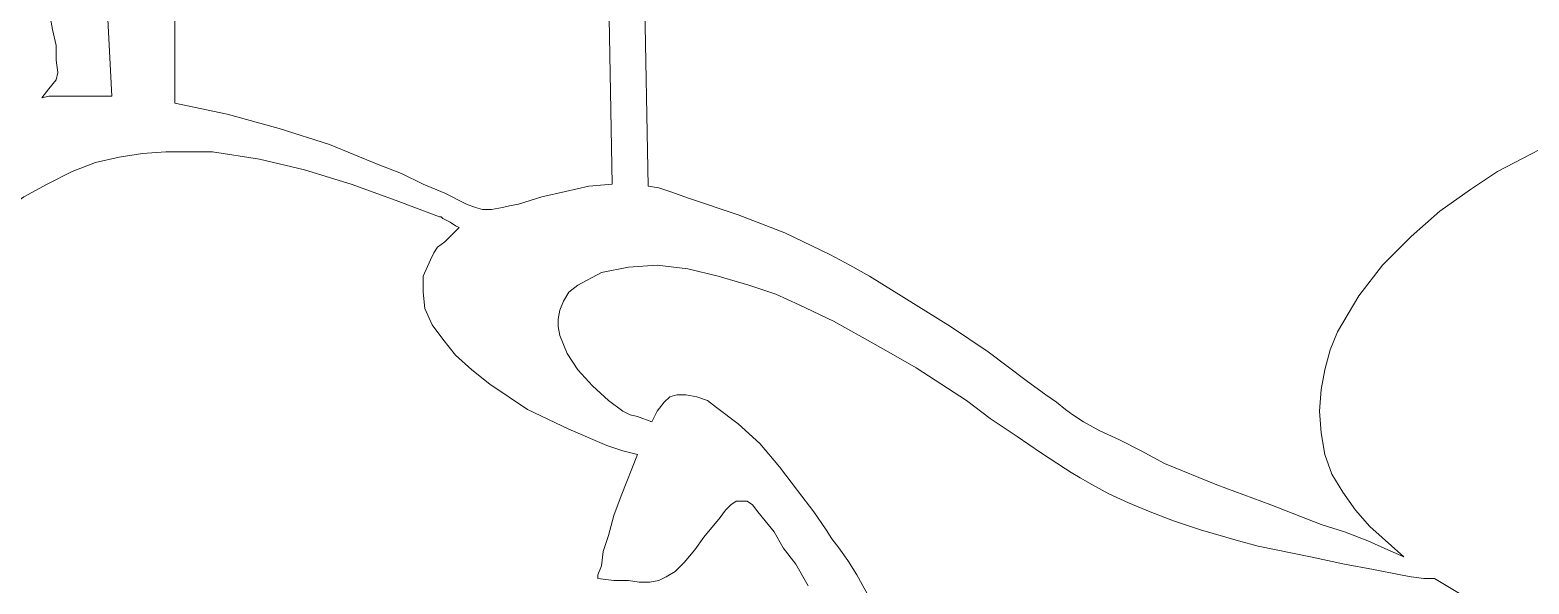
# Model space of a CAD drawing. Header units: centimetres. Extents: x -51 to 51, y -37 to 37.
# Drawn here: x -16.03 to 5.99, y 12.56 to 20.69 of the extents above; entities that cross this region are included whole.
import ezdxf

# ---------------------------------------------------------------- set-up
doc = ezdxf.new("R2010")
doc.units = ezdxf.units.CM
doc.header["$MEASUREMENT"] = 0
doc.layers.add('Layer 1', color=7, linetype='Continuous')

msp = doc.modelspace()

# ---------------------------------------------------------------- linework, layer by layer
at = {"layer": 'Layer 1', "lineweight": 9}
for points, knots in [([(-14.83054, 19.72169), (-14.83054, 19.72169), (-15.12134, 25.27335), (-15.12134, 25.27335), (-15.12134, 25.27335), (-15.12134, 25.27335), (-15.14778, 25.40554), (-15.14778, 25.40554)], [0, 0, 0, 0, 0.33333333, 0.33333333, 0.33333333, 0.33333333, 1, 1, 1, 1]), ([(-16.57535, 23.89866), (-16.57535, 23.89866), (-16.54891, 23.79291), (-16.54891, 23.79291), (-16.54891, 23.79291), (-16.54891, 23.79291), (-16.4696, 23.63429), (-16.4696, 23.63429), (-16.4696, 23.63429), (-16.4696, 23.63429), (-16.41673, 23.4228), (-16.41673, 23.4228), (-16.41673, 23.4228), (-16.41673, 23.4228), (-16.33742, 23.18487), (-16.33742, 23.18487), (-16.33742, 23.18487), (-16.33742, 23.18487), (-16.25811, 22.89407), (-16.25811, 22.89407), (-16.25811, 22.89407), (-16.25811, 22.89407), (-16.1788, 22.60327), (-16.1788, 22.60327), (-16.1788, 22.60327), (-16.1788, 22.60327), (-15.99375, 21.94236), (-15.99375, 21.94236), (-15.99375, 21.94236), (-15.99375, 21.94236), (-15.83513, 21.30788), (-15.83513, 21.30788), (-15.83513, 21.30788), (-15.83513, 21.30788), (-15.75582, 20.99064), (-15.75582, 20.99064), (-15.75582, 20.99064), (-15.75582, 20.99064), (-15.70295, 20.69984), (-15.70295, 20.69984), (-15.70295, 20.69984), (-15.70295, 20.69984), (-15.65007, 20.46191), (-15.65007, 20.46191), (-15.65007, 20.46191), (-15.65007, 20.46191), (-15.65007, 20.25042), (-15.65007, 20.25042), (-15.65007, 20.25042), (-15.65007, 20.25042), (-15.62364, 20.06537), (-15.62364, 20.06537), (-15.62364, 20.06537), (-15.62364, 20.06537), (-15.65007, 19.95962), (-15.65007, 19.95962)], [0, 0, 0, 0, 0.06666667, 0.06666667, 0.06666667, 0.06666667, 0.13333333, 0.13333333, 0.13333333, 0.13333333, 0.2, 0.2, 0.2, 0.2, 0.26666667, 0.26666667, 0.26666667, 0.26666667, 0.33333333, 0.33333333, 0.33333333, 0.33333333, 0.4, 0.4, 0.4, 0.4, 0.46666667, 0.46666667, 0.46666667, 0.46666667, 0.53333333, 0.53333333, 0.53333333, 0.53333333, 0.6, 0.6, 0.6, 0.6, 0.66666667, 0.66666667, 0.66666667, 0.66666667, 0.73333333, 0.73333333, 0.73333333, 0.73333333, 0.8, 0.8, 0.8, 0.8, 0.86666667, 0.86666667, 0.86666667, 0.86666667, 1, 1, 1, 1]), ([(-13.90527, 23.15844), (-13.90527, 23.15844), (-13.90527, 23.05269), (-13.90527, 23.05269), (-13.90527, 23.05269), (-13.90527, 23.05269), (-13.90527, 19.61595), (-13.90527, 19.61595)], [0, 0, 0, 0, 0.33333333, 0.33333333, 0.33333333, 0.33333333, 1, 1, 1, 1]), ([(5.52555, 18.61136), (5.52555, 18.61136), (6.63588, 19.19296), (6.63588, 19.19296), (6.63588, 19.19296), (6.63588, 19.19296), (7.82552, 19.69526), (7.82552, 19.69526), (7.82552, 19.69526), (7.82552, 19.69526), (9.06804, 20.0918), (9.06804, 20.0918), (9.06804, 20.0918), (9.06804, 20.0918), (10.33699, 20.40904), (10.33699, 20.40904), (10.33699, 20.40904), (10.33699, 20.40904), (11.65881, 20.62053), (11.65881, 20.62053), (11.65881, 20.62053), (11.65881, 20.62053), (12.98064, 20.72628), (12.98064, 20.72628), (12.98064, 20.72628), (12.98064, 20.72628), (14.30246, 20.77915), (14.30246, 20.77915), (14.30246, 20.77915), (14.30246, 20.77915), (15.59785, 20.72628), (15.59785, 20.72628)], [0, 0, 0, 0, 0.11111111, 0.11111111, 0.11111111, 0.11111111, 0.22222222, 0.22222222, 0.22222222, 0.22222222, 0.33333333, 0.33333333, 0.33333333, 0.33333333, 0.44444444, 0.44444444, 0.44444444, 0.44444444, 0.55555556, 0.55555556, 0.55555556, 0.55555556, 0.66666667, 0.66666667, 0.66666667, 0.66666667, 0.77777778, 0.77777778, 0.77777778, 0.77777778, 1, 1, 1, 1]), ([(-15.65007, 19.95962), (-15.65007, 19.95962), (-15.75582, 19.82744), (-15.75582, 19.82744), (-15.75582, 19.82744), (-15.75582, 19.82744), (-15.86157, 19.69526), (-15.86157, 19.69526)], [0, 0, 0, 0, 0.33333333, 0.33333333, 0.33333333, 0.33333333, 1, 1, 1, 1]), ([(-15.86157, 19.69526), (-15.86157, 19.69526), (-15.75582, 19.72169), (-15.75582, 19.72169), (-15.75582, 19.72169), (-15.75582, 19.72169), (-15.65007, 19.72169), (-15.65007, 19.72169)], [0, 0, 0, 0, 0.33333333, 0.33333333, 0.33333333, 0.33333333, 1, 1, 1, 1]), ([(-15.65007, 19.72169), (-15.65007, 19.72169), (-15.22709, 19.72169), (-15.22709, 19.72169), (-15.22709, 19.72169), (-15.22709, 19.72169), (-14.83054, 19.72169), (-14.83054, 19.72169)], [0, 0, 0, 0, 0.33333333, 0.33333333, 0.33333333, 0.33333333, 1, 1, 1, 1]), ([(-13.90527, 19.61595), (-13.90527, 19.61595), (-13.13861, 19.45733), (-13.13861, 19.45733), (-13.13861, 19.45733), (-13.13861, 19.45733), (-12.37195, 19.24584), (-12.37195, 19.24584), (-12.37195, 19.24584), (-12.37195, 19.24584), (-11.63173, 19.00791), (-11.63173, 19.00791), (-11.63173, 19.00791), (-11.63173, 19.00791), (-10.91794, 18.71711), (-10.91794, 18.71711)], [0, 0, 0, 0, 0.2, 0.2, 0.2, 0.2, 0.4, 0.4, 0.4, 0.4, 0.6, 0.6, 0.6, 0.6, 1, 1, 1, 1]), ([(-10.0191, 17.95045), (-10.0191, 17.95045), (-10.65358, 18.18838), (-10.65358, 18.18838), (-10.65358, 18.18838), (-10.65358, 18.18838), (-11.31449, 18.42631), (-11.31449, 18.42631), (-11.31449, 18.42631), (-11.31449, 18.42631), (-12.00184, 18.6378), (-12.00184, 18.6378), (-12.00184, 18.6378), (-12.00184, 18.6378), (-12.66275, 18.79642), (-12.66275, 18.79642), (-12.66275, 18.79642), (-12.66275, 18.79642), (-13.3501, 18.90216), (-13.3501, 18.90216), (-13.3501, 18.90216), (-13.3501, 18.90216), (-14.03745, 18.90216), (-14.03745, 18.90216), (-14.03745, 18.90216), (-14.03745, 18.90216), (-14.38112, 18.87573), (-14.38112, 18.87573), (-14.38112, 18.87573), (-14.38112, 18.87573), (-14.7248, 18.82285), (-14.7248, 18.82285), (-14.7248, 18.82285), (-14.7248, 18.82285), (-15.06847, 18.74354), (-15.06847, 18.74354), (-15.06847, 18.74354), (-15.06847, 18.74354), (-15.41215, 18.61136), (-15.41215, 18.61136)], [0, 0, 0, 0, 0.09090909, 0.09090909, 0.09090909, 0.09090909, 0.18181818, 0.18181818, 0.18181818, 0.18181818, 0.27272727, 0.27272727, 0.27272727, 0.27272727, 0.36363636, 0.36363636, 0.36363636, 0.36363636, 0.45454545, 0.45454545, 0.45454545, 0.45454545, 0.54545455, 0.54545455, 0.54545455, 0.54545455, 0.63636364, 0.63636364, 0.63636364, 0.63636364, 0.72727273, 0.72727273, 0.72727273, 0.72727273, 0.81818182, 0.81818182, 0.81818182, 0.81818182, 1, 1, 1, 1]), ([(-15.41215, 18.61136), (-15.41215, 18.61136), (-15.78226, 18.42631), (-15.78226, 18.42631), (-15.78226, 18.42631), (-15.78226, 18.42631), (-16.12593, 18.24125), (-16.12593, 18.24125), (-16.12593, 18.24125), (-16.12593, 18.24125), (-16.41673, 18.02976), (-16.41673, 18.02976), (-16.41673, 18.02976), (-16.41673, 18.02976), (-16.6811, 17.76539), (-16.6811, 17.76539), (-16.6811, 17.76539), (-16.6811, 17.76539), (-16.89259, 17.52746), (-16.89259, 17.52746), (-16.89259, 17.52746), (-16.89259, 17.52746), (-17.07764, 17.23666), (-17.07764, 17.23666), (-17.07764, 17.23666), (-17.07764, 17.23666), (-17.20983, 16.94586), (-17.20983, 16.94586), (-17.20983, 16.94586), (-17.20983, 16.94586), (-17.31557, 16.65506), (-17.31557, 16.65506), (-17.31557, 16.65506), (-17.31557, 16.65506), (-17.39488, 16.31139), (-17.39488, 16.31139), (-17.39488, 16.31139), (-17.39488, 16.31139), (-17.44775, 15.99415), (-17.44775, 15.99415), (-17.44775, 15.99415), (-17.44775, 15.99415), (-17.44775, 15.65047), (-17.44775, 15.65047), (-17.44775, 15.65047), (-17.44775, 15.65047), (-17.44775, 15.3068), (-17.44775, 15.3068), (-17.44775, 15.3068), (-17.44775, 15.3068), (-17.34201, 14.56658), (-17.34201, 14.56658), (-17.34201, 14.56658), (-17.34201, 14.56658), (-17.15695, 13.82636), (-17.15695, 13.82636)], [0, 0, 0, 0, 0.06666667, 0.06666667, 0.06666667, 0.06666667, 0.13333333, 0.13333333, 0.13333333, 0.13333333, 0.2, 0.2, 0.2, 0.2, 0.26666667, 0.26666667, 0.26666667, 0.26666667, 0.33333333, 0.33333333, 0.33333333, 0.33333333, 0.4, 0.4, 0.4, 0.4, 0.46666667, 0.46666667, 0.46666667, 0.46666667, 0.53333333, 0.53333333, 0.53333333, 0.53333333, 0.6, 0.6, 0.6, 0.6, 0.66666667, 0.66666667, 0.66666667, 0.66666667, 0.73333333, 0.73333333, 0.73333333, 0.73333333, 0.8, 0.8, 0.8, 0.8, 0.86666667, 0.86666667, 0.86666667, 0.86666667, 1, 1, 1, 1]), ([(-10.91794, 18.71711), (-10.91794, 18.71711), (-10.57427, 18.58492), (-10.57427, 18.58492), (-10.57427, 18.58492), (-10.57427, 18.58492), (-10.25703, 18.42631), (-10.25703, 18.42631), (-10.25703, 18.42631), (-10.25703, 18.42631), (-9.93979, 18.29412), (-9.93979, 18.29412), (-9.93979, 18.29412), (-9.93979, 18.29412), (-9.62256, 18.1355), (-9.62256, 18.1355)], [0, 0, 0, 0, 0.2, 0.2, 0.2, 0.2, 0.4, 0.4, 0.4, 0.4, 0.6, 0.6, 0.6, 0.6, 1, 1, 1, 1]), ([(2.90834, 15.09531), (2.90834, 15.09531), (2.93477, 15.41255), (2.93477, 15.41255), (2.93477, 15.41255), (2.93477, 15.41255), (2.98765, 15.70335), (2.98765, 15.70335), (2.98765, 15.70335), (2.98765, 15.70335), (3.06696, 15.99415), (3.06696, 15.99415), (3.06696, 15.99415), (3.06696, 15.99415), (3.1727, 16.25851), (3.1727, 16.25851), (3.1727, 16.25851), (3.1727, 16.25851), (3.48994, 16.78724), (3.48994, 16.78724), (3.48994, 16.78724), (3.48994, 16.78724), (3.83361, 17.23666), (3.83361, 17.23666), (3.83361, 17.23666), (3.83361, 17.23666), (4.2566, 17.65965), (4.2566, 17.65965), (4.2566, 17.65965), (4.2566, 17.65965), (4.67958, 18.02976), (4.67958, 18.02976), (4.67958, 18.02976), (4.67958, 18.02976), (5.129, 18.347), (5.129, 18.347), (5.129, 18.347), (5.129, 18.347), (5.52555, 18.61136), (5.52555, 18.61136)], [0, 0, 0, 0, 0.09090909, 0.09090909, 0.09090909, 0.09090909, 0.18181818, 0.18181818, 0.18181818, 0.18181818, 0.27272727, 0.27272727, 0.27272727, 0.27272727, 0.36363636, 0.36363636, 0.36363636, 0.36363636, 0.45454545, 0.45454545, 0.45454545, 0.45454545, 0.54545455, 0.54545455, 0.54545455, 0.54545455, 0.63636364, 0.63636364, 0.63636364, 0.63636364, 0.72727273, 0.72727273, 0.72727273, 0.72727273, 0.81818182, 0.81818182, 0.81818182, 0.81818182, 1, 1, 1, 1]), ([(-8.8559, 18.1355), (-8.8559, 18.1355), (-8.51222, 18.24125), (-8.51222, 18.24125), (-8.51222, 18.24125), (-8.51222, 18.24125), (-8.16855, 18.32056), (-8.16855, 18.32056), (-8.16855, 18.32056), (-8.16855, 18.32056), (-7.82488, 18.39987), (-7.82488, 18.39987), (-7.82488, 18.39987), (-7.82488, 18.39987), (-7.4812, 18.42631), (-7.4812, 18.42631)], [0, 0, 0, 0, 0.2, 0.2, 0.2, 0.2, 0.4, 0.4, 0.4, 0.4, 0.6, 0.6, 0.6, 0.6, 1, 1, 1, 1]), ([(-6.95247, 18.39987), (-6.95247, 18.39987), (-6.79385, 18.37343), (-6.79385, 18.37343), (-6.79385, 18.37343), (-6.79385, 18.37343), (-6.63523, 18.32056), (-6.63523, 18.32056), (-6.63523, 18.32056), (-6.63523, 18.32056), (-6.34443, 18.21481), (-6.34443, 18.21481)], [0, 0, 0, 0, 0.25, 0.25, 0.25, 0.25, 0.5, 0.5, 0.5, 0.5, 1, 1, 1, 1]), ([(-9.62256, 18.1355), (-9.62256, 18.1355), (-9.49037, 18.08263), (-9.49037, 18.08263), (-9.49037, 18.08263), (-9.49037, 18.08263), (-9.38463, 18.05619), (-9.38463, 18.05619), (-9.38463, 18.05619), (-9.38463, 18.05619), (-9.25245, 18.05619), (-9.25245, 18.05619), (-9.25245, 18.05619), (-9.25245, 18.05619), (-9.09383, 18.08263), (-9.09383, 18.08263), (-9.09383, 18.08263), (-9.09383, 18.08263), (-8.98808, 18.10907), (-8.98808, 18.10907), (-8.98808, 18.10907), (-8.98808, 18.10907), (-8.8559, 18.1355), (-8.8559, 18.1355)], [0, 0, 0, 0, 0.14285714, 0.14285714, 0.14285714, 0.14285714, 0.28571429, 0.28571429, 0.28571429, 0.28571429, 0.42857143, 0.42857143, 0.42857143, 0.42857143, 0.57142857, 0.57142857, 0.57142857, 0.57142857, 0.71428571, 0.71428571, 0.71428571, 0.71428571, 1, 1, 1, 1]), ([(-6.34443, 18.21481), (-6.34443, 18.21481), (-5.63065, 17.97689), (-5.63065, 17.97689), (-5.63065, 17.97689), (-5.63065, 17.97689), (-4.9433, 17.71252), (-4.9433, 17.71252), (-4.9433, 17.71252), (-4.9433, 17.71252), (-4.28239, 17.39528), (-4.28239, 17.39528), (-4.28239, 17.39528), (-4.28239, 17.39528), (-3.99159, 17.23666), (-3.99159, 17.23666), (-3.99159, 17.23666), (-3.99159, 17.23666), (-3.70078, 17.07804), (-3.70078, 17.07804)], [0, 0, 0, 0, 0.16666667, 0.16666667, 0.16666667, 0.16666667, 0.33333333, 0.33333333, 0.33333333, 0.33333333, 0.5, 0.5, 0.5, 0.5, 0.66666667, 0.66666667, 0.66666667, 0.66666667, 1, 1, 1, 1]), ([(-9.7283, 17.79183), (-9.7283, 17.79183), (-9.7283, 17.79183), (-9.7283, 17.79183), (-9.7283, 17.79183), (-9.7283, 17.79183), (-9.78117, 17.81827), (-9.78117, 17.81827), (-9.78117, 17.81827), (-9.78117, 17.81827), (-9.86048, 17.87114), (-9.86048, 17.87114), (-9.86048, 17.87114), (-9.86048, 17.87114), (-9.96623, 17.92401), (-9.96623, 17.92401), (-9.96623, 17.92401), (-9.96623, 17.92401), (-9.99267, 17.95045), (-9.99267, 17.95045), (-9.99267, 17.95045), (-9.99267, 17.95045), (-10.0191, 17.95045), (-10.0191, 17.95045)], [0, 0, 0, 0, 0.14285714, 0.14285714, 0.14285714, 0.14285714, 0.28571429, 0.28571429, 0.28571429, 0.28571429, 0.42857143, 0.42857143, 0.42857143, 0.42857143, 0.57142857, 0.57142857, 0.57142857, 0.57142857, 0.71428571, 0.71428571, 0.71428571, 0.71428571, 1, 1, 1, 1]), ([(-10.15129, 17.31597), (-10.15129, 17.31597), (-10.09841, 17.42172), (-10.09841, 17.42172), (-10.09841, 17.42172), (-10.09841, 17.42172), (-10.04554, 17.50103), (-10.04554, 17.50103), (-10.04554, 17.50103), (-10.04554, 17.50103), (-9.93979, 17.58034), (-9.93979, 17.58034), (-9.93979, 17.58034), (-9.93979, 17.58034), (-9.86048, 17.65965), (-9.86048, 17.65965), (-9.86048, 17.65965), (-9.86048, 17.65965), (-9.7283, 17.79183), (-9.7283, 17.79183)], [0, 0, 0, 0, 0.16666667, 0.16666667, 0.16666667, 0.16666667, 0.33333333, 0.33333333, 0.33333333, 0.33333333, 0.5, 0.5, 0.5, 0.5, 0.66666667, 0.66666667, 0.66666667, 0.66666667, 1, 1, 1, 1]), ([(-7.11109, 14.46083), (-7.11109, 14.46083), (-7.32258, 14.51371), (-7.32258, 14.51371), (-7.32258, 14.51371), (-7.32258, 14.51371), (-7.56051, 14.59302), (-7.56051, 14.59302), (-7.56051, 14.59302), (-7.56051, 14.59302), (-8.11568, 14.83094), (-8.11568, 14.83094), (-8.11568, 14.83094), (-8.11568, 14.83094), (-8.72372, 15.12175), (-8.72372, 15.12175), (-8.72372, 15.12175), (-8.72372, 15.12175), (-9.27888, 15.49186), (-9.27888, 15.49186), (-9.27888, 15.49186), (-9.27888, 15.49186), (-9.54325, 15.70335), (-9.54325, 15.70335), (-9.54325, 15.70335), (-9.54325, 15.70335), (-9.78117, 15.91484), (-9.78117, 15.91484), (-9.78117, 15.91484), (-9.78117, 15.91484), (-9.96623, 16.15277), (-9.96623, 16.15277), (-9.96623, 16.15277), (-9.96623, 16.15277), (-10.12485, 16.36426), (-10.12485, 16.36426), (-10.12485, 16.36426), (-10.12485, 16.36426), (-10.23059, 16.60219), (-10.23059, 16.60219), (-10.23059, 16.60219), (-10.23059, 16.60219), (-10.25703, 16.84012), (-10.25703, 16.84012), (-10.25703, 16.84012), (-10.25703, 16.84012), (-10.25703, 17.07804), (-10.25703, 17.07804), (-10.25703, 17.07804), (-10.25703, 17.07804), (-10.15129, 17.31597), (-10.15129, 17.31597)], [0, 0, 0, 0, 0.07142857, 0.07142857, 0.07142857, 0.07142857, 0.14285714, 0.14285714, 0.14285714, 0.14285714, 0.21428571, 0.21428571, 0.21428571, 0.21428571, 0.28571429, 0.28571429, 0.28571429, 0.28571429, 0.35714286, 0.35714286, 0.35714286, 0.35714286, 0.42857143, 0.42857143, 0.42857143, 0.42857143, 0.5, 0.5, 0.5, 0.5, 0.57142857, 0.57142857, 0.57142857, 0.57142857, 0.64285714, 0.64285714, 0.64285714, 0.64285714, 0.71428571, 0.71428571, 0.71428571, 0.71428571, 0.78571429, 0.78571429, 0.78571429, 0.78571429, 0.85714286, 0.85714286, 0.85714286, 0.85714286, 1, 1, 1, 1]), ([(-4.73181, 16.65506), (-4.73181, 16.65506), (-5.07548, 16.81368), (-5.07548, 16.81368), (-5.07548, 16.81368), (-5.07548, 16.81368), (-5.47203, 16.94586), (-5.47203, 16.94586), (-5.47203, 16.94586), (-5.47203, 16.94586), (-5.92145, 17.07804), (-5.92145, 17.07804), (-5.92145, 17.07804), (-5.92145, 17.07804), (-6.37087, 17.18379), (-6.37087, 17.18379), (-6.37087, 17.18379), (-6.37087, 17.18379), (-6.82029, 17.23666), (-6.82029, 17.23666), (-6.82029, 17.23666), (-6.82029, 17.23666), (-7.24327, 17.21023), (-7.24327, 17.21023), (-7.24327, 17.21023), (-7.24327, 17.21023), (-7.63982, 17.13092), (-7.63982, 17.13092), (-7.63982, 17.13092), (-7.63982, 17.13092), (-7.98349, 16.94586), (-7.98349, 16.94586)], [0, 0, 0, 0, 0.11111111, 0.11111111, 0.11111111, 0.11111111, 0.22222222, 0.22222222, 0.22222222, 0.22222222, 0.33333333, 0.33333333, 0.33333333, 0.33333333, 0.44444444, 0.44444444, 0.44444444, 0.44444444, 0.55555556, 0.55555556, 0.55555556, 0.55555556, 0.66666667, 0.66666667, 0.66666667, 0.66666667, 0.77777778, 0.77777778, 0.77777778, 0.77777778, 1, 1, 1, 1]), ([(-3.70078, 17.07804), (-3.70078, 17.07804), (-2.51114, 16.33782), (-2.51114, 16.33782), (-2.51114, 16.33782), (-2.51114, 16.33782), (-1.95598, 15.96771), (-1.95598, 15.96771), (-1.95598, 15.96771), (-1.95598, 15.96771), (-1.40081, 15.54473), (-1.40081, 15.54473)], [0, 0, 0, 0, 0.25, 0.25, 0.25, 0.25, 0.5, 0.5, 0.5, 0.5, 1, 1, 1, 1]), ([(-7.98349, 16.94586), (-7.98349, 16.94586), (-8.11568, 16.84012), (-8.11568, 16.84012), (-8.11568, 16.84012), (-8.11568, 16.84012), (-8.19499, 16.70793), (-8.19499, 16.70793), (-8.19499, 16.70793), (-8.19499, 16.70793), (-8.24786, 16.57575), (-8.24786, 16.57575), (-8.24786, 16.57575), (-8.24786, 16.57575), (-8.2743, 16.44357), (-8.2743, 16.44357), (-8.2743, 16.44357), (-8.2743, 16.44357), (-8.2743, 16.33782), (-8.2743, 16.33782), (-8.2743, 16.33782), (-8.2743, 16.33782), (-8.24786, 16.20564), (-8.24786, 16.20564), (-8.24786, 16.20564), (-8.24786, 16.20564), (-8.14211, 15.94128), (-8.14211, 15.94128), (-8.14211, 15.94128), (-8.14211, 15.94128), (-7.98349, 15.70335), (-7.98349, 15.70335), (-7.98349, 15.70335), (-7.98349, 15.70335), (-7.772, 15.46542), (-7.772, 15.46542), (-7.772, 15.46542), (-7.772, 15.46542), (-7.53407, 15.25393), (-7.53407, 15.25393), (-7.53407, 15.25393), (-7.53407, 15.25393), (-7.32258, 15.09531), (-7.32258, 15.09531)], [0, 0, 0, 0, 0.08333333, 0.08333333, 0.08333333, 0.08333333, 0.16666667, 0.16666667, 0.16666667, 0.16666667, 0.25, 0.25, 0.25, 0.25, 0.33333333, 0.33333333, 0.33333333, 0.33333333, 0.41666667, 0.41666667, 0.41666667, 0.41666667, 0.5, 0.5, 0.5, 0.5, 0.58333333, 0.58333333, 0.58333333, 0.58333333, 0.66666667, 0.66666667, 0.66666667, 0.66666667, 0.75, 0.75, 0.75, 0.75, 0.83333333, 0.83333333, 0.83333333, 0.83333333, 1, 1, 1, 1]), ([(-1.53299, 14.7252), (-1.53299, 14.7252), (-1.92954, 14.98956), (-1.92954, 14.98956), (-1.92954, 14.98956), (-1.92954, 14.98956), (-2.27321, 15.25393), (-2.27321, 15.25393), (-2.27321, 15.25393), (-2.27321, 15.25393), (-3.01344, 15.72978), (-3.01344, 15.72978), (-3.01344, 15.72978), (-3.01344, 15.72978), (-3.38355, 15.94128), (-3.38355, 15.94128), (-3.38355, 15.94128), (-3.38355, 15.94128), (-3.80653, 16.1792), (-3.80653, 16.1792), (-3.80653, 16.1792), (-3.80653, 16.1792), (-4.22951, 16.41713), (-4.22951, 16.41713), (-4.22951, 16.41713), (-4.22951, 16.41713), (-4.73181, 16.65506), (-4.73181, 16.65506)], [0, 0, 0, 0, 0.125, 0.125, 0.125, 0.125, 0.25, 0.25, 0.25, 0.25, 0.375, 0.375, 0.375, 0.375, 0.5, 0.5, 0.5, 0.5, 0.625, 0.625, 0.625, 0.625, 0.75, 0.75, 0.75, 0.75, 1, 1, 1, 1]), ([(-1.40081, 15.54473), (-1.40081, 15.54473), (-1.11001, 15.33324), (-1.11001, 15.33324), (-1.11001, 15.33324), (-1.11001, 15.33324), (-0.95139, 15.22749), (-0.95139, 15.22749), (-0.95139, 15.22749), (-0.95139, 15.22749), (-0.81921, 15.12175), (-0.81921, 15.12175)], [0, 0, 0, 0, 0.25, 0.25, 0.25, 0.25, 0.5, 0.5, 0.5, 0.5, 1, 1, 1, 1]), ([(-6.8996, 14.93669), (-6.8996, 14.93669), (-6.82029, 15.09531), (-6.82029, 15.09531), (-6.82029, 15.09531), (-6.82029, 15.09531), (-6.71454, 15.22749), (-6.71454, 15.22749), (-6.71454, 15.22749), (-6.71454, 15.22749), (-6.63523, 15.3068), (-6.63523, 15.3068), (-6.63523, 15.3068), (-6.63523, 15.3068), (-6.52949, 15.33324), (-6.52949, 15.33324)], [0, 0, 0, 0, 0.2, 0.2, 0.2, 0.2, 0.4, 0.4, 0.4, 0.4, 0.6, 0.6, 0.6, 0.6, 1, 1, 1, 1]), ([(-6.52949, 15.33324), (-6.52949, 15.33324), (-6.3973, 15.33324), (-6.3973, 15.33324), (-6.3973, 15.33324), (-6.3973, 15.33324), (-6.23869, 15.3068), (-6.23869, 15.3068), (-6.23869, 15.3068), (-6.23869, 15.3068), (-6.08007, 15.25393), (-6.08007, 15.25393), (-6.08007, 15.25393), (-6.08007, 15.25393), (-5.94788, 15.14818), (-5.94788, 15.14818), (-5.94788, 15.14818), (-5.94788, 15.14818), (-5.63065, 14.91025), (-5.63065, 14.91025), (-5.63065, 14.91025), (-5.63065, 14.91025), (-5.31341, 14.61945), (-5.31341, 14.61945), (-5.31341, 14.61945), (-5.31341, 14.61945), (-5.02261, 14.27578), (-5.02261, 14.27578), (-5.02261, 14.27578), (-5.02261, 14.27578), (-4.75824, 13.9321), (-4.75824, 13.9321), (-4.75824, 13.9321), (-4.75824, 13.9321), (-4.52031, 13.61487), (-4.52031, 13.61487), (-4.52031, 13.61487), (-4.52031, 13.61487), (-4.33526, 13.3505), (-4.33526, 13.3505)], [0, 0, 0, 0, 0.09090909, 0.09090909, 0.09090909, 0.09090909, 0.18181818, 0.18181818, 0.18181818, 0.18181818, 0.27272727, 0.27272727, 0.27272727, 0.27272727, 0.36363636, 0.36363636, 0.36363636, 0.36363636, 0.45454545, 0.45454545, 0.45454545, 0.45454545, 0.54545455, 0.54545455, 0.54545455, 0.54545455, 0.63636364, 0.63636364, 0.63636364, 0.63636364, 0.72727273, 0.72727273, 0.72727273, 0.72727273, 0.81818182, 0.81818182, 0.81818182, 0.81818182, 1, 1, 1, 1]), ([(-7.32258, 15.09531), (-7.32258, 15.09531), (-7.21684, 15.04244), (-7.21684, 15.04244), (-7.21684, 15.04244), (-7.21684, 15.04244), (-7.11109, 15.016), (-7.11109, 15.016), (-7.11109, 15.016), (-7.11109, 15.016), (-6.8996, 14.93669), (-6.8996, 14.93669)], [0, 0, 0, 0, 0.25, 0.25, 0.25, 0.25, 0.5, 0.5, 0.5, 0.5, 1, 1, 1, 1]), ([(-0.81921, 15.12175), (-0.81921, 15.12175), (-0.71346, 15.04244), (-0.71346, 15.04244), (-0.71346, 15.04244), (-0.71346, 15.04244), (-0.55484, 14.93669), (-0.55484, 14.93669), (-0.55484, 14.93669), (-0.55484, 14.93669), (-0.31691, 14.80451), (-0.31691, 14.80451), (-0.31691, 14.80451), (-0.31691, 14.80451), (-0.02611, 14.67232), (-0.02611, 14.67232), (-0.02611, 14.67232), (-0.02611, 14.67232), (0.29112, 14.51371), (0.29112, 14.51371), (0.29112, 14.51371), (0.29112, 14.51371), (0.6348, 14.32865), (0.6348, 14.32865), (0.6348, 14.32865), (0.6348, 14.32865), (1.40146, 14.01141), (1.40146, 14.01141)], [0, 0, 0, 0, 0.125, 0.125, 0.125, 0.125, 0.25, 0.25, 0.25, 0.25, 0.375, 0.375, 0.375, 0.375, 0.5, 0.5, 0.5, 0.5, 0.625, 0.625, 0.625, 0.625, 0.75, 0.75, 0.75, 0.75, 1, 1, 1, 1]), ([(4.15085, 12.95395), (4.15085, 12.95395), (3.64856, 13.40337), (3.64856, 13.40337), (3.64856, 13.40337), (3.64856, 13.40337), (3.43707, 13.6413), (3.43707, 13.6413), (3.43707, 13.6413), (3.43707, 13.6413), (3.25201, 13.90567), (3.25201, 13.90567), (3.25201, 13.90567), (3.25201, 13.90567), (3.09339, 14.17003), (3.09339, 14.17003), (3.09339, 14.17003), (3.09339, 14.17003), (2.98765, 14.46083), (2.98765, 14.46083), (2.98765, 14.46083), (2.98765, 14.46083), (2.93477, 14.77807), (2.93477, 14.77807), (2.93477, 14.77807), (2.93477, 14.77807), (2.90834, 15.09531), (2.90834, 15.09531)], [0, 0, 0, 0, 0.125, 0.125, 0.125, 0.125, 0.25, 0.25, 0.25, 0.25, 0.375, 0.375, 0.375, 0.375, 0.5, 0.5, 0.5, 0.5, 0.625, 0.625, 0.625, 0.625, 0.75, 0.75, 0.75, 0.75, 1, 1, 1, 1]), ([(-0.81921, 14.24934), (-0.81921, 14.24934), (-1.18932, 14.48727), (-1.18932, 14.48727), (-1.18932, 14.48727), (-1.18932, 14.48727), (-1.53299, 14.7252), (-1.53299, 14.7252)], [0, 0, 0, 0, 0.33333333, 0.33333333, 0.33333333, 0.33333333, 1, 1, 1, 1]), ([(-7.69269, 12.63672), (-7.69269, 12.63672), (-7.69269, 12.68959), (-7.69269, 12.68959), (-7.69269, 12.68959), (-7.69269, 12.68959), (-7.63982, 12.82177), (-7.63982, 12.82177), (-7.63982, 12.82177), (-7.63982, 12.82177), (-7.61338, 13.03326), (-7.61338, 13.03326), (-7.61338, 13.03326), (-7.61338, 13.03326), (-7.53407, 13.27119), (-7.53407, 13.27119), (-7.53407, 13.27119), (-7.53407, 13.27119), (-7.45476, 13.56199), (-7.45476, 13.56199), (-7.45476, 13.56199), (-7.45476, 13.56199), (-7.34902, 13.85279), (-7.34902, 13.85279), (-7.34902, 13.85279), (-7.34902, 13.85279), (-7.11109, 14.46083), (-7.11109, 14.46083)], [0, 0, 0, 0, 0.125, 0.125, 0.125, 0.125, 0.25, 0.25, 0.25, 0.25, 0.375, 0.375, 0.375, 0.375, 0.5, 0.5, 0.5, 0.5, 0.625, 0.625, 0.625, 0.625, 0.75, 0.75, 0.75, 0.75, 1, 1, 1, 1]), ([(1.16353, 13.3505), (1.16353, 13.3505), (0.76698, 13.48268), (0.76698, 13.48268), (0.76698, 13.48268), (0.76698, 13.48268), (0.42331, 13.61487), (0.42331, 13.61487), (0.42331, 13.61487), (0.42331, 13.61487), (0.10607, 13.74705), (0.10607, 13.74705), (0.10607, 13.74705), (0.10607, 13.74705), (-0.18473, 13.87923), (-0.18473, 13.87923), (-0.18473, 13.87923), (-0.18473, 13.87923), (-0.42266, 14.01141), (-0.42266, 14.01141), (-0.42266, 14.01141), (-0.42266, 14.01141), (-0.60772, 14.11716), (-0.60772, 14.11716), (-0.60772, 14.11716), (-0.60772, 14.11716), (-0.7399, 14.19647), (-0.7399, 14.19647), (-0.7399, 14.19647), (-0.7399, 14.19647), (-0.81921, 14.24934), (-0.81921, 14.24934)], [0, 0, 0, 0, 0.11111111, 0.11111111, 0.11111111, 0.11111111, 0.22222222, 0.22222222, 0.22222222, 0.22222222, 0.33333333, 0.33333333, 0.33333333, 0.33333333, 0.44444444, 0.44444444, 0.44444444, 0.44444444, 0.55555556, 0.55555556, 0.55555556, 0.55555556, 0.66666667, 0.66666667, 0.66666667, 0.66666667, 0.77777778, 0.77777778, 0.77777778, 0.77777778, 1, 1, 1, 1]), ([(1.40146, 14.01141), (1.40146, 14.01141), (2.19455, 13.72061), (2.19455, 13.72061), (2.19455, 13.72061), (2.19455, 13.72061), (2.93477, 13.42981), (2.93477, 13.42981), (2.93477, 13.42981), (2.93477, 13.42981), (3.27845, 13.32406), (3.27845, 13.32406), (3.27845, 13.32406), (3.27845, 13.32406), (3.62212, 13.19188), (3.62212, 13.19188), (3.62212, 13.19188), (3.62212, 13.19188), (3.91292, 13.0597), (3.91292, 13.0597), (3.91292, 13.0597), (3.91292, 13.0597), (4.15085, 12.95395), (4.15085, 12.95395)], [0, 0, 0, 0, 0.14285714, 0.14285714, 0.14285714, 0.14285714, 0.28571429, 0.28571429, 0.28571429, 0.28571429, 0.42857143, 0.42857143, 0.42857143, 0.42857143, 0.57142857, 0.57142857, 0.57142857, 0.57142857, 0.71428571, 0.71428571, 0.71428571, 0.71428571, 1, 1, 1, 1]), ([(-17.15695, 13.82636), (-17.15695, 13.82636), (-16.91902, 13.13901), (-16.91902, 13.13901), (-16.91902, 13.13901), (-16.91902, 13.13901), (-16.65466, 12.50453), (-16.65466, 12.50453), (-16.65466, 12.50453), (-16.65466, 12.50453), (-16.36386, 11.89649), (-16.36386, 11.89649), (-16.36386, 11.89649), (-16.36386, 11.89649), (-16.04662, 11.31489), (-16.04662, 11.31489), (-16.04662, 11.31489), (-16.04662, 11.31489), (-15.35927, 10.20456), (-15.35927, 10.20456), (-15.35927, 10.20456), (-15.35927, 10.20456), (-14.67192, 9.19997), (-14.67192, 9.19997)], [0, 0, 0, 0, 0.14285714, 0.14285714, 0.14285714, 0.14285714, 0.28571429, 0.28571429, 0.28571429, 0.28571429, 0.42857143, 0.42857143, 0.42857143, 0.42857143, 0.57142857, 0.57142857, 0.57142857, 0.57142857, 0.71428571, 0.71428571, 0.71428571, 0.71428571, 1, 1, 1, 1]), ([(-4.59962, 12.53097), (-4.59962, 12.53097), (-4.78468, 12.84821), (-4.78468, 12.84821), (-4.78468, 12.84821), (-4.78468, 12.84821), (-4.96973, 13.08614), (-4.96973, 13.08614), (-4.96973, 13.08614), (-4.96973, 13.08614), (-5.10192, 13.32406), (-5.10192, 13.32406), (-5.10192, 13.32406), (-5.10192, 13.32406), (-5.2341, 13.48268), (-5.2341, 13.48268), (-5.2341, 13.48268), (-5.2341, 13.48268), (-5.33985, 13.61487), (-5.33985, 13.61487), (-5.33985, 13.61487), (-5.33985, 13.61487), (-5.41916, 13.72061), (-5.41916, 13.72061), (-5.41916, 13.72061), (-5.41916, 13.72061), (-5.49846, 13.77348), (-5.49846, 13.77348), (-5.49846, 13.77348), (-5.49846, 13.77348), (-5.57777, 13.77348), (-5.57777, 13.77348), (-5.57777, 13.77348), (-5.57777, 13.77348), (-5.65708, 13.77348), (-5.65708, 13.77348), (-5.65708, 13.77348), (-5.65708, 13.77348), (-5.73639, 13.72061), (-5.73639, 13.72061), (-5.73639, 13.72061), (-5.73639, 13.72061), (-5.8157, 13.6413), (-5.8157, 13.6413), (-5.8157, 13.6413), (-5.8157, 13.6413), (-5.89501, 13.53556), (-5.89501, 13.53556), (-5.89501, 13.53556), (-5.89501, 13.53556), (-6.13294, 13.24475), (-6.13294, 13.24475), (-6.13294, 13.24475), (-6.13294, 13.24475), (-6.26512, 13.0597), (-6.26512, 13.0597), (-6.26512, 13.0597), (-6.26512, 13.0597), (-6.42374, 12.87464), (-6.42374, 12.87464)], [0, 0, 0, 0, 0.0625, 0.0625, 0.0625, 0.0625, 0.125, 0.125, 0.125, 0.125, 0.1875, 0.1875, 0.1875, 0.1875, 0.25, 0.25, 0.25, 0.25, 0.3125, 0.3125, 0.3125, 0.3125, 0.375, 0.375, 0.375, 0.375, 0.4375, 0.4375, 0.4375, 0.4375, 0.5, 0.5, 0.5, 0.5, 0.5625, 0.5625, 0.5625, 0.5625, 0.625, 0.625, 0.625, 0.625, 0.6875, 0.6875, 0.6875, 0.6875, 0.75, 0.75, 0.75, 0.75, 0.8125, 0.8125, 0.8125, 0.8125, 0.875, 0.875, 0.875, 0.875, 1, 1, 1, 1]), ([(-4.33526, 13.3505), (-4.33526, 13.3505), (-4.25595, 13.21832), (-4.25595, 13.21832), (-4.25595, 13.21832), (-4.25595, 13.21832), (-4.1502, 13.08614), (-4.1502, 13.08614), (-4.1502, 13.08614), (-4.1502, 13.08614), (-4.01802, 12.90108), (-4.01802, 12.90108), (-4.01802, 12.90108), (-4.01802, 12.90108), (-3.88584, 12.68959), (-3.88584, 12.68959), (-3.88584, 12.68959), (-3.88584, 12.68959), (-3.62147, 12.21373), (-3.62147, 12.21373), (-3.62147, 12.21373), (-3.62147, 12.21373), (-3.30424, 11.685), (-3.30424, 11.685), (-3.30424, 11.685), (-3.30424, 11.685), (-3.01344, 11.15627), (-3.01344, 11.15627), (-3.01344, 11.15627), (-3.01344, 11.15627), (-2.72263, 10.65398), (-2.72263, 10.65398), (-2.72263, 10.65398), (-2.72263, 10.65398), (-2.51114, 10.231), (-2.51114, 10.231), (-2.51114, 10.231), (-2.51114, 10.231), (-2.4054, 10.04594), (-2.4054, 10.04594), (-2.4054, 10.04594), (-2.4054, 10.04594), (-2.32609, 9.88732), (-2.32609, 9.88732)], [0, 0, 0, 0, 0.08333333, 0.08333333, 0.08333333, 0.08333333, 0.16666667, 0.16666667, 0.16666667, 0.16666667, 0.25, 0.25, 0.25, 0.25, 0.33333333, 0.33333333, 0.33333333, 0.33333333, 0.41666667, 0.41666667, 0.41666667, 0.41666667, 0.5, 0.5, 0.5, 0.5, 0.58333333, 0.58333333, 0.58333333, 0.58333333, 0.66666667, 0.66666667, 0.66666667, 0.66666667, 0.75, 0.75, 0.75, 0.75, 0.83333333, 0.83333333, 0.83333333, 0.83333333, 1, 1, 1, 1]), ([(2.27386, 13.0597), (2.27386, 13.0597), (2.0095, 13.11257), (2.0095, 13.11257), (2.0095, 13.11257), (2.0095, 13.11257), (1.71869, 13.19188), (1.71869, 13.19188)], [0, 0, 0, 0, 0.33333333, 0.33333333, 0.33333333, 0.33333333, 1, 1, 1, 1]), ([(3.27845, 12.84821), (3.27845, 12.84821), (2.77615, 12.95395), (2.77615, 12.95395), (2.77615, 12.95395), (2.77615, 12.95395), (2.27386, 13.0597), (2.27386, 13.0597)], [0, 0, 0, 0, 0.33333333, 0.33333333, 0.33333333, 0.33333333, 1, 1, 1, 1]), ([(-6.42374, 12.87464), (-6.42374, 12.87464), (-6.55592, 12.74246), (-6.55592, 12.74246), (-6.55592, 12.74246), (-6.55592, 12.74246), (-6.68811, 12.66315), (-6.68811, 12.66315), (-6.68811, 12.66315), (-6.68811, 12.66315), (-6.79385, 12.61028), (-6.79385, 12.61028), (-6.79385, 12.61028), (-6.79385, 12.61028), (-6.92603, 12.58384), (-6.92603, 12.58384), (-6.92603, 12.58384), (-6.92603, 12.58384), (-7.08465, 12.58384), (-7.08465, 12.58384), (-7.08465, 12.58384), (-7.08465, 12.58384), (-7.24327, 12.61028), (-7.24327, 12.61028), (-7.24327, 12.61028), (-7.24327, 12.61028), (-7.45476, 12.61028), (-7.45476, 12.61028), (-7.45476, 12.61028), (-7.45476, 12.61028), (-7.69269, 12.63672), (-7.69269, 12.63672)], [0, 0, 0, 0, 0.11111111, 0.11111111, 0.11111111, 0.11111111, 0.22222222, 0.22222222, 0.22222222, 0.22222222, 0.33333333, 0.33333333, 0.33333333, 0.33333333, 0.44444444, 0.44444444, 0.44444444, 0.44444444, 0.55555556, 0.55555556, 0.55555556, 0.55555556, 0.66666667, 0.66666667, 0.66666667, 0.66666667, 0.77777778, 0.77777778, 0.77777778, 0.77777778, 1, 1, 1, 1]), ([(4.09798, 12.68959), (4.09798, 12.68959), (3.70143, 12.7689), (3.70143, 12.7689), (3.70143, 12.7689), (3.70143, 12.7689), (3.27845, 12.84821), (3.27845, 12.84821)], [0, 0, 0, 0, 0.33333333, 0.33333333, 0.33333333, 0.33333333, 1, 1, 1, 1]), ([(4.44165, 12.63672), (4.44165, 12.63672), (4.2566, 12.66315), (4.2566, 12.66315), (4.2566, 12.66315), (4.2566, 12.66315), (4.09798, 12.68959), (4.09798, 12.68959)], [0, 0, 0, 0, 0.33333333, 0.33333333, 0.33333333, 0.33333333, 1, 1, 1, 1]), ([(5.86922, 11.92293), (5.86922, 11.92293), (5.57842, 12.08155), (5.57842, 12.08155), (5.57842, 12.08155), (5.57842, 12.08155), (5.26118, 12.24017), (5.26118, 12.24017), (5.26118, 12.24017), (5.26118, 12.24017), (4.60027, 12.63672), (4.60027, 12.63672)], [0, 0, 0, 0, 0.25, 0.25, 0.25, 0.25, 0.5, 0.5, 0.5, 0.5, 1, 1, 1, 1])]:
    msp.add_open_spline(points, degree=3, knots=knots, dxfattribs=at)
for points in [[(-7.4812, 18.42631), (-7.4812, 18.42631), (-7.53407, 21.41363), (-7.53407, 21.41363)], [(-7.00534, 21.28145), (-7.00534, 21.28145), (-6.95247, 18.39987), (-6.95247, 18.39987)], [(1.71869, 13.19188), (1.71869, 13.19188), (1.16353, 13.3505), (1.16353, 13.3505)], [(4.60027, 12.63672), (4.60027, 12.63672), (4.44165, 12.63672), (4.44165, 12.63672)]]:
    msp.add_open_spline(points, degree=3, dxfattribs=at)

doc.saveas('drawing.dxf')
